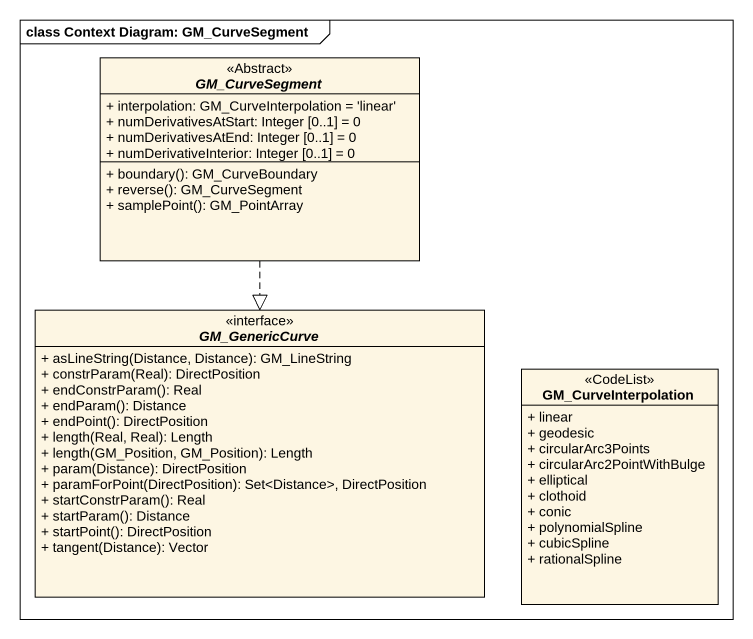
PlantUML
@startuml
mainframe class Context Diagram: GM_CurveSegment
hide circle
hide empty members
skinparam classAttributeIconSize 0
abstract class GM_CurveSegment <<Abstract>> {
  + interpolation: GM_CurveInterpolation = 'linear'
  + numDerivativesAtStart: Integer [0..1] = 0
  + numDerivativesAtEnd: Integer [0..1] = 0
  + numDerivativeInterior: Integer [0..1] = 0
  + boundary(): GM_CurveBoundary
  + reverse(): GM_CurveSegment
  + samplePoint(): GM_PointArray
}
interface GM_GenericCurve {
  + asLineString(Distance, Distance): GM_LineString
  + constrParam(Real): DirectPosition
  + endConstrParam(): Real
  + endParam(): Distance
  + endPoint(): DirectPosition
  + length(Real, Real): Length
  + length(GM_Position, GM_Position): Length
  + param(Distance): DirectPosition
  + paramForPoint(DirectPosition): Set<Distance>, DirectPosition
  + startConstrParam(): Real
  + startParam(): Distance
  + startPoint(): DirectPosition
  + tangent(Distance): Vector
}
class GM_CurveInterpolation <<CodeList>> {
  + linear
  + geodesic
  + circularArc3Points
  + circularArc2PointWithBulge
  + elliptical
  + clothoid
  + conic
  + polynomialSpline
  + cubicSpline
  + rationalSpline
}
GM_CurveSegment ..|> GM_GenericCurve
@enduml
